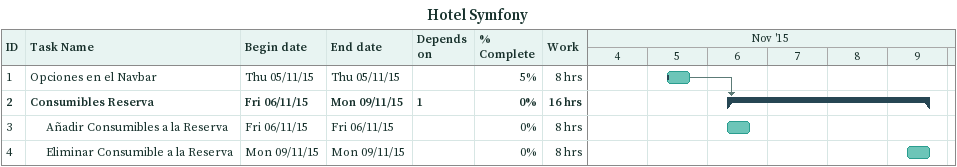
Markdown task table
Hotel Symfony

| ID | Level | Task | Start | Finish | Predecessors | % complete | Work (h) |
|---|---|---|---|---|---|---|---|
| 1 | 1 | Opciones en el Navbar | 2015-11-05 | 2015-11-05 |  | 5 | 8 |
| 2 | 1 | **Consumibles Reserva** | 2015-11-06 | 2015-11-09 | 1 | 0 | 16 |
| 3 | 2 | Añadir Consumibles a la Reserva | 2015-11-06 | 2015-11-06 |  | 0 | 8 |
| 4 | 2 | Eliminar Consumible a la Reserva | 2015-11-09 | 2015-11-09 |  | 0 | 8 |
